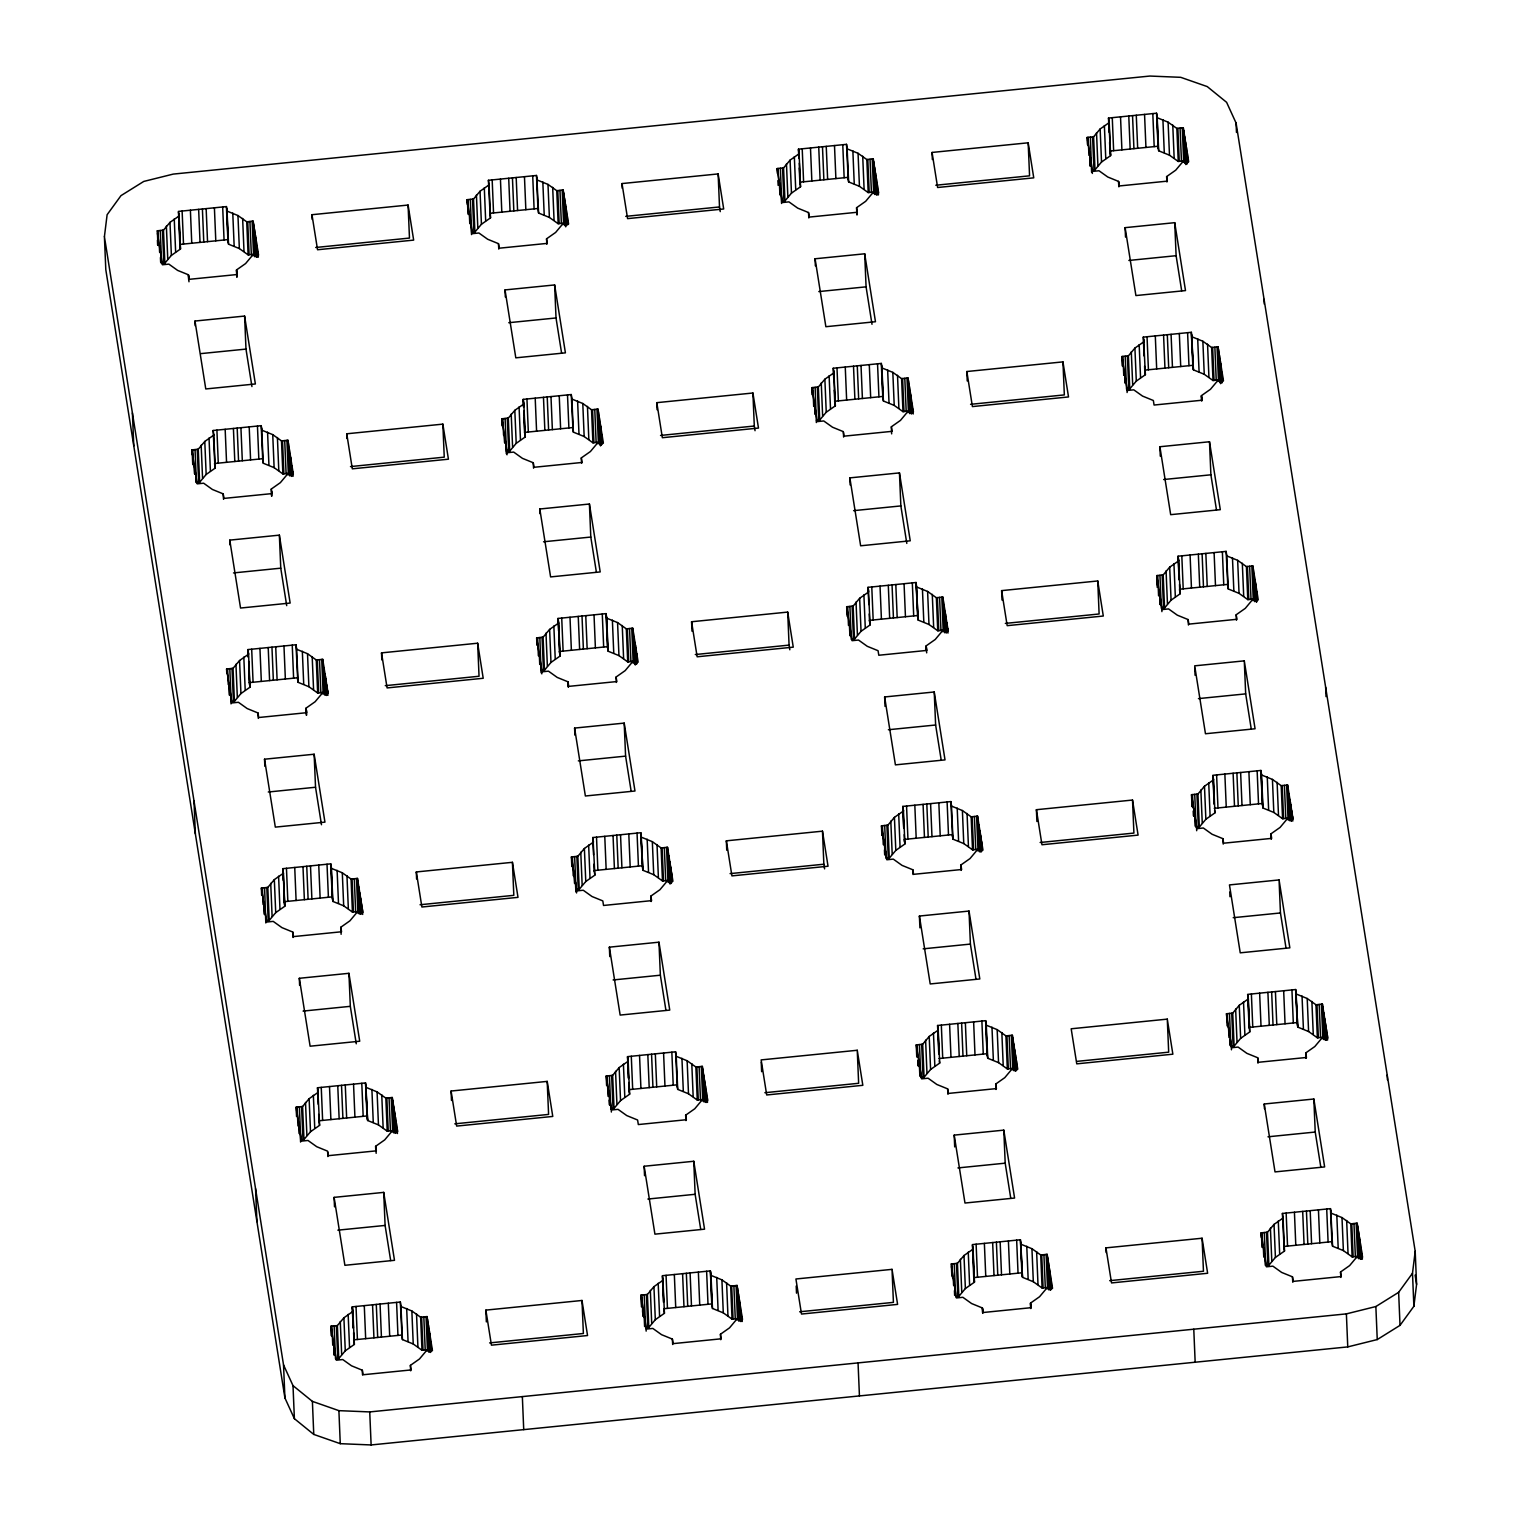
<?xml version="1.0" encoding="UTF-8"?>
<svg xmlns="http://www.w3.org/2000/svg" width="1521" height="1521" viewBox="0 0 1521 1521"><rect width="100%" height="100%" fill="white"/><g stroke="black" fill="none" stroke-linecap="round" stroke-linejoin="round"><path stroke-width="1.5" d="M104.417 236.649L107.116 214.727L120.977 195.639L143.754 181.436L173.242 174.097L1149.876 76.05L1180.733 77.324L1207.237 86.583L1226.61 102.325L1236.079 123.03L1415.195 1251.327L1416.583 1284.351L1413.884 1306.273L1400.023 1325.361L1377.246 1339.564L1347.758 1346.903L371.124 1444.95L340.267 1443.676L313.763 1434.417L294.39 1418.675L284.921 1397.97L105.805 269.673L104.417 236.649L283.533 1364.926L284.921 1397.97M1413.884 1306.273L1412.496 1273.248L1415.195 1251.327M160.256 230.489L161.644 263.513L164.857 263.19L163.469 230.165L169.991 222.37L179.098 215.963L178.375 211.419L226.42 206.59L227.142 211.134L237.96 215.545L246.725 221.8L253.151 221.153L258.551 255.129L252.106 255.775L245.584 263.57L236.496 269.958L236.782 277.05M164.857 263.19L171.379 255.395L180.486 248.988L179.098 215.963M195.03 449.57L196.418 482.594L199.631 482.271L198.243 449.246L204.784 441.451L213.872 435.044L213.149 430.5L261.213 425.671L261.935 430.234L272.734 434.626L281.499 440.9L287.925 440.253L293.325 474.21L286.899 474.856L280.358 482.651L271.27 489.059L271.556 496.131M199.631 482.271L206.172 474.476L215.26 468.069L213.758 434.341M470.293 199.365L471.681 232.39L474.894 232.067L473.506 199.042L480.047 191.247L489.135 184.84L488.412 180.296L536.476 175.466L537.198 180.01L547.997 184.421L556.762 190.676L563.188 190.03L568.588 223.986L562.162 224.633L555.621 232.447L546.533 238.835L546.838 244.273M474.894 232.067L481.435 224.271L490.523 217.864L489.021 184.136M229.804 668.651L231.192 701.675L234.405 701.371L233.036 668.327L239.558 660.532L248.645 654.125L247.923 649.581L295.987 644.771L296.709 649.315L307.508 653.707L316.273 659.981L322.718 659.334L328.099 693.291L321.672 693.937L315.132 701.732L306.044 708.14L306.348 715.212M234.405 701.371L240.945 693.557L250.033 687.169L248.531 653.422M505.086 418.446L506.455 451.471L509.687 451.148L508.299 418.123L514.82 410.328L523.908 403.921L523.205 399.377L571.25 394.547L571.972 399.091L582.79 403.502L591.536 409.757L597.981 409.111L603.362 443.086L596.935 443.733L590.414 451.528L581.307 457.916L581.63 463.354M509.687 451.148L516.208 443.352L525.296 436.945L523.813 403.217M780.349 168.242L781.737 201.266L784.95 200.943L783.562 167.918L790.083 160.123L799.19 153.716L798.468 149.172L846.513 144.343L847.235 148.887L858.053 153.298L866.818 159.553L873.244 158.906L878.625 192.863L872.198 193.509L865.677 201.304L856.57 207.712L856.874 214.784M265.985 920.775L269.198 920.452L267.81 887.408L274.331 879.613L283.438 873.225L282.716 868.681L330.76 863.852L331.483 868.396L342.301 872.788L351.066 879.062L357.492 878.416L362.892 912.372L356.446 913.018L349.925 920.813L340.837 927.221L341.122 934.293M784.95 200.943L791.471 193.148L800.559 186.741L799.076 152.994M269.198 920.452L275.719 912.638L284.807 906.25L283.438 873.225M541.248 670.552L544.461 670.229L543.073 637.204L549.613 629.409L558.701 623.002L557.979 618.458L606.023 613.628L606.746 618.191L617.564 622.583L626.329 628.857L632.755 628.211L638.155 662.167L631.709 662.814L625.188 670.609L616.1 677.016L616.404 682.435M544.461 670.229L550.982 662.434L560.089 656.026L558.701 623.002M816.511 420.347L819.724 420.024L818.336 386.999L824.876 379.204L833.964 372.797L833.242 368.253L881.305 363.424L882.028 367.968L892.827 372.379L901.592 378.634L908.018 377.988L913.418 411.944L906.972 412.59L900.451 420.404L891.363 426.793L891.648 433.884M299.371 1106.832L300.759 1139.856L303.972 1139.533L302.584 1106.508L309.124 1098.694L318.212 1092.306L317.49 1087.762L365.553 1082.933L367.645 1120.502L378.463 1124.913L387.228 1131.168L393.654 1130.521L392.266 1097.497L385.84 1098.143L377.075 1091.888L366.276 1087.477M819.724 420.024L826.245 412.229L835.352 405.822L833.964 372.797M303.972 1139.533L310.512 1131.738L319.6 1125.331L317.851 1090.025M1091.774 170.143L1094.987 169.82L1093.599 136.795L1100.139 128.981L1109.227 122.593L1108.505 118.049L1156.568 113.219L1157.291 117.763L1168.09 122.174L1176.855 128.429L1183.281 127.783L1188.681 161.739L1182.254 162.386L1175.714 170.181L1166.626 176.588L1166.93 182.007M574.634 856.608L576.022 889.633L579.235 889.31L577.847 856.285L584.387 848.49L593.475 842.083L592.753 837.539L640.816 832.728L642.927 870.297L653.726 874.689L662.491 880.963L668.917 880.317L667.529 847.292L661.103 847.938L652.338 841.664L641.539 837.272M1094.987 169.82L1101.527 162.025L1110.615 155.617L1109.227 122.593M579.235 889.31L585.775 881.515L594.863 875.126L593.114 839.82M849.897 606.404L851.285 639.428L854.498 639.105L853.129 606.08L859.65 598.285L868.738 591.878L868.016 587.334L916.079 582.505L918.19 620.093L928.989 624.485L937.754 630.759L944.18 630.112L942.811 597.069L936.366 597.715L927.601 591.46L916.802 587.049M334.145 1325.913L335.533 1358.937L338.746 1358.614L337.377 1325.59L343.898 1317.794L352.986 1311.387L352.264 1306.843L400.327 1302.014L401.05 1306.558L411.849 1310.969L420.614 1317.224L427.059 1316.578L432.439 1350.534L426.013 1351.18L419.473 1358.975L410.385 1365.383L410.689 1370.82M854.498 639.105L861.038 631.31L870.126 624.903L868.377 589.616M338.746 1358.614L345.286 1350.819L354.374 1344.412L352.872 1310.684M1125.179 356.199L1126.548 389.224L1129.761 388.901L1128.392 355.876L1134.913 348.081L1144.001 341.674L1143.279 337.13L1191.342 332.3L1193.453 369.869L1204.252 374.28L1213.017 380.535L1219.443 379.889L1218.074 346.864L1211.629 347.51L1202.864 341.255L1192.065 336.844M609.427 1075.689L610.796 1108.733L614.028 1108.41L612.64 1075.366L619.161 1067.571L628.249 1061.183L627.527 1056.639L675.59 1051.81L676.313 1056.354L687.131 1060.745L695.877 1067.02L702.322 1066.373L707.702 1100.329L701.276 1100.976L694.755 1108.771L685.648 1115.178L685.971 1120.597M1129.761 388.901L1136.301 381.106L1145.389 374.698L1143.64 339.392M614.028 1108.41L620.549 1100.596L629.637 1094.207L628.154 1060.46M884.69 825.485L886.078 858.509L889.291 858.186L887.903 825.162L894.424 817.366L903.531 810.959L902.809 806.415L950.853 801.586L951.576 806.13L962.394 810.541L971.159 816.815L977.585 816.169L982.965 850.125L976.539 850.771L970.018 858.566L960.911 864.974L961.234 870.392M889.291 858.186L895.812 850.391L904.9 843.984L903.417 810.256M1159.953 575.28L1161.341 608.305L1164.554 607.982L1163.166 574.957L1169.687 567.162L1178.794 560.755L1178.072 556.211L1226.116 551.382L1226.839 555.925L1237.657 560.336L1246.421 566.592L1252.848 565.945L1258.247 599.901L1251.802 600.548L1245.281 608.362L1236.193 614.75L1236.497 620.188M645.588 1327.814L648.802 1327.491L647.414 1294.466L653.935 1286.652L663.042 1280.264L662.319 1275.72L710.364 1270.891L711.087 1275.435L721.905 1279.845L730.669 1286.101L737.096 1285.454L742.495 1319.41L736.05 1320.057L729.529 1327.852L720.441 1334.259L720.745 1339.697M1164.554 607.982L1171.075 600.187L1180.163 593.779L1178.68 560.051M648.802 1327.491L655.323 1319.696L664.43 1313.288L662.928 1279.541M920.851 1077.59L924.065 1077.267L922.677 1044.243L929.217 1036.447L938.305 1030.04L937.582 1025.496L985.646 1020.686L986.368 1025.23L997.168 1029.622L1005.932 1035.896L1012.359 1035.25L1017.758 1069.206L1011.313 1069.852L1004.792 1077.648L995.704 1084.055L996.008 1089.473M924.065 1077.267L930.586 1069.472L939.693 1063.084L938.191 1029.337M1196.114 827.386L1199.328 827.063L1197.94 794.038L1204.48 786.243L1213.568 779.836L1212.845 775.292L1260.909 770.463L1261.631 775.007L1272.431 779.417L1281.195 785.673L1287.622 785.026L1293.021 819.001L1286.595 819.629L1280.055 827.443L1270.967 833.831L1271.271 839.269M1199.328 827.063L1205.868 819.268L1214.956 812.86L1213.454 779.132M955.625 1296.691L958.838 1296.367L957.45 1263.324L963.991 1255.528L973.079 1249.14L972.356 1244.596L1020.42 1239.767L1022.53 1277.336L1033.329 1281.747L1042.094 1288.002L1048.52 1287.355L1047.151 1254.331L1040.706 1254.977L1031.941 1248.703L1021.142 1244.311M958.838 1296.367L965.379 1288.553L974.467 1282.165L973.079 1249.14M1229.5 1013.442L1230.888 1046.467L1234.101 1046.144L1232.732 1013.119L1239.254 1005.324L1248.342 998.917L1247.619 994.373L1295.683 989.544L1297.793 1027.131L1308.592 1031.523L1317.357 1037.797L1323.783 1037.151L1322.414 1004.126L1315.969 1004.773L1307.204 998.498L1296.405 994.088M1234.101 1046.144L1240.642 1038.349L1249.73 1031.941L1248.342 998.917M1264.293 1232.523L1265.681 1265.548L1268.894 1265.225L1267.506 1232.2L1274.028 1224.405L1283.135 1217.998L1282.412 1213.454L1330.457 1208.644L1331.179 1213.188L1341.997 1217.58L1350.762 1223.854L1357.188 1223.207L1362.569 1257.164L1356.143 1257.81L1349.621 1265.605L1340.514 1272.012L1340.838 1277.431M1268.894 1265.225L1275.416 1257.43L1284.504 1251.042L1283.021 1217.294M283.533 1364.926L293.002 1385.631L312.394 1401.373L338.898 1410.651L369.736 1411.925L1346.389 1313.878L1375.859 1306.539L1398.636 1292.337L1412.496 1273.248M1201.609 400.384L1201.4 395.669L1210.488 389.262L1217.028 381.467L1223.454 380.82L1218.074 346.864M926.327 650.608L926.137 645.874L935.225 639.485L941.765 631.69L948.191 631.044L942.811 597.069M651.064 900.812L650.874 896.097L659.962 889.69L666.502 881.895L672.928 881.248L667.529 847.292M375.801 1151.017L375.611 1146.302L384.699 1139.894L391.239 1132.099L397.665 1131.453L392.266 1097.497M1305.95 1057.646L1305.74 1052.931L1314.828 1046.524L1321.369 1038.729L1327.795 1038.082L1322.414 1004.126M1030.668 1307.851L1030.477 1303.136L1039.565 1296.729L1046.106 1288.933L1052.532 1288.287L1047.151 1254.331M311.976 214.708L408.084 205.05L413.655 240.109L317.547 249.748L311.976 214.708L312.166 219.423M622.013 183.566L718.14 173.926L723.692 208.985L627.584 218.625L622.013 183.566L622.222 188.3M932.069 152.442L1028.177 142.803L1033.748 177.843L937.62 187.501L932.069 152.442L932.354 159.534M163.469 230.165L157.043 230.812L162.424 264.768L168.869 264.122L177.615 270.396L188.433 274.788L189.155 279.332L237.2 274.521L236.496 269.958M467.289 204.403L467.08 199.688L473.506 199.042M777.326 173.28L777.136 168.565L783.562 167.918M1087.477 144.514L1087.173 137.441L1093.599 136.795M179.763 244.444L227.808 239.615L228.53 244.178L239.348 248.569L248.113 254.844L254.539 254.197L253.151 221.153M800.559 186.741L799.837 182.197L847.9 177.368L848.623 181.912L859.441 186.323L868.187 192.578L874.632 191.931L873.244 158.906M315.703 247.486L409.472 238.075L408.084 205.05M625.739 216.362L719.509 206.951L718.14 173.926M935.795 185.239L1029.565 175.828L1028.177 142.803M490.523 217.864L489.8 213.32L537.864 208.491L538.586 213.035L549.385 217.446L558.15 223.701L564.576 223.055L563.188 190.03M1110.615 155.617L1109.893 151.073L1157.956 146.244L1158.679 150.788L1169.478 155.199L1178.243 161.454L1184.669 160.808L1183.281 127.783M194.992 321.045L244.596 316.064L255.376 383.976L205.772 388.958L194.992 321.045L195.182 325.76M505.029 289.922L554.633 284.94L565.413 352.853L515.809 357.834L505.029 289.922L505.333 296.994M815.085 258.779L864.689 253.798L875.469 321.73L825.865 326.711L815.085 258.779L815.37 265.871M1125.122 227.656L1174.725 222.674L1185.505 290.587L1135.902 295.568L1125.122 227.656L1125.521 237.105M201.095 353.594L245.984 349.089L244.596 316.064M508.775 322.699L556.021 317.965L554.633 284.94M818.83 291.576L866.076 286.842L864.689 253.798M1128.867 260.452L1176.113 255.699L1174.725 222.674M346.75 433.789L442.858 424.131L448.429 459.19L352.321 468.829L346.75 433.789L346.959 438.504M656.806 402.666L752.914 393.007L758.485 428.066L662.357 437.706L656.806 402.666L657.091 409.738M966.843 371.523L1062.951 361.884L1068.522 396.943L972.413 406.582L966.843 371.523L967.242 380.972M192.007 454.608L191.817 449.893L198.243 449.246M502.158 425.842L501.854 418.769L508.299 418.123M812.214 394.719L811.91 387.646L818.336 386.999M1122.346 365.953L1121.947 356.522L1128.392 355.876M525.296 436.945L524.574 432.401L572.637 427.572L573.36 432.135L584.159 436.527L592.924 442.801L599.369 442.155L597.981 409.111M350.476 466.586L444.246 457.156L442.858 424.131M660.532 435.443L754.302 426.032L752.914 393.007M970.569 404.32L1064.339 394.909L1062.951 361.884M215.26 468.069L214.537 463.525L262.601 458.715L263.304 463.259L274.122 467.65L282.887 473.925L289.313 473.278L287.925 440.253M835.352 405.822L834.63 401.278L882.674 396.449L883.397 400.993L894.215 405.404L902.98 411.659L909.406 411.012L908.018 377.988M229.766 540.126L279.37 535.145L290.15 603.057L240.546 608.039L229.766 540.126L229.956 544.841M539.803 509.003L589.426 504.021L600.206 571.934L550.602 576.915L539.803 509.003L540.012 513.718M849.859 477.879L899.462 472.898L910.242 540.811L860.639 545.792L849.859 477.879L850.144 484.952M1159.896 446.737L1209.499 441.755L1220.298 509.687L1170.676 514.668L1159.896 446.737L1160.295 456.186M233.512 572.923L280.758 568.17L279.37 535.145M543.548 541.78L590.794 537.046L589.426 504.021M853.604 510.657L900.85 505.923L899.462 472.898M1163.641 479.533L1210.887 474.799L1209.499 441.755M381.524 652.87L477.651 643.212L483.203 678.271L387.095 687.929L381.524 652.87L381.828 659.943M691.58 621.747L787.688 612.088L793.259 647.147L697.15 656.787L691.58 621.747L691.979 631.177M1001.617 590.623L1097.744 580.965L1103.295 616.024L1007.187 625.663L1001.617 590.623L1002.016 600.054M226.8 673.689L226.591 668.974L233.036 668.327M536.932 644.923L536.647 637.85L543.073 637.204M847.083 616.157L846.684 606.727L853.129 606.08M1157.234 587.391L1156.74 575.603L1163.166 574.957M250.033 687.169L249.311 682.625L297.375 677.796L298.097 682.34L308.896 686.731L317.661 693.006L324.087 692.359L322.718 659.334M1179.459 589.235L1227.504 584.406L1228.227 588.95L1239.045 593.361L1247.79 599.616L1254.236 598.97L1252.848 565.945M385.269 685.667L479.039 676.256L477.651 643.212M695.306 654.543L789.076 645.113L787.688 612.088M1005.343 623.401L1099.113 613.99L1097.744 580.965M560.089 656.026L559.367 651.482L607.411 646.672L608.134 651.216L618.952 655.608L627.717 661.882L634.143 661.236L632.755 628.211M264.54 759.207L314.144 754.226L324.943 822.139L275.32 827.12L264.54 759.207L264.844 766.28M574.596 728.084L624.199 723.102L634.979 791.015L585.376 795.996L574.596 728.084L574.881 735.156M884.633 696.96L934.236 691.979L945.016 759.892L895.413 764.873L884.633 696.96L885.032 706.39M1244.292 660.855L1194.688 665.837L1205.469 733.749L1255.072 728.768L1244.292 660.855L1245.68 693.88L1251.251 728.996M268.285 792.004L315.531 787.251L314.144 754.226M578.341 760.88L625.587 756.127L624.199 723.102M888.378 729.738L935.624 725.004L934.236 691.979M1198.434 698.614L1245.68 693.88M416.317 871.951L512.425 862.312L517.996 897.352L421.887 907.01L416.317 871.951L416.602 879.024M726.354 840.828L822.481 831.169L828.032 866.229L731.924 875.887L726.354 840.828L726.753 850.258M1036.409 809.704L1132.518 800.046L1138.088 835.105L1041.961 844.744L1036.409 809.704L1036.904 821.492M261.669 895.147L261.384 888.055L267.81 887.408M571.82 866.381L571.421 856.931L577.847 856.285M881.857 835.238L881.477 825.808L887.903 825.162M1192.008 806.472L1191.513 794.684L1197.94 794.038M1214.233 808.316L1262.297 803.487L1260.909 770.463M420.043 904.748L513.813 895.337L512.425 862.312M730.08 873.624L823.85 864.213L822.481 831.169M1040.136 842.501L1133.906 833.071L1132.518 800.046M284.807 906.25L284.104 901.706L332.148 896.877L332.871 901.421L343.689 905.832L352.435 912.087L358.88 911.44L357.492 878.416M904.9 843.984L904.177 839.44L952.241 834.63L952.964 839.174L963.763 843.566L972.527 849.84L978.973 849.193L977.585 816.169M1262.297 803.487L1263 808.031L1273.818 812.442L1282.583 818.716L1289.009 818.07L1287.622 785.026M299.333 978.288L348.936 973.307L359.716 1041.22L310.113 1046.201L299.333 978.288L299.618 985.361M609.37 947.165L658.973 942.183L669.753 1010.096L620.15 1015.077L609.37 947.165L609.769 956.595M919.406 916.041L969.029 911.06L979.809 978.973L930.206 983.954L919.406 916.041L919.92 927.829M1279.066 879.937L1229.462 884.918L1240.242 952.83L1289.846 947.849L1279.066 879.937L1280.454 912.961L1286.025 948.096M303.078 1011.085L350.324 1006.332L348.936 973.307M613.115 979.961L660.361 975.208L658.973 942.183M923.171 948.838L970.398 944.085L969.029 911.06M1233.208 917.695L1280.454 912.961M451.091 1091.032L547.199 1081.393L552.769 1116.433L456.661 1126.091L451.091 1091.032L451.49 1100.482M857.255 1050.27L761.146 1059.909L766.698 1094.968L862.825 1085.31L857.255 1050.27L858.643 1083.294L764.873 1092.705M1167.291 1019.127L1071.183 1028.785L1076.754 1063.844L1172.862 1054.186L1167.291 1019.127L1168.679 1052.171L1077.248 1061.335M296.557 1116.585L296.158 1107.155L302.584 1106.508M606.594 1085.462L606.195 1076.012L612.64 1075.366M916.745 1056.696L916.25 1044.889L922.677 1044.243M1232.732 1013.119L1226.287 1013.766L1231.687 1047.722L1238.113 1047.075L1246.878 1053.35L1257.696 1057.741L1258.399 1062.285L1306.463 1057.475L1305.74 1052.931M938.97 1058.54L987.015 1053.711L985.646 1020.686M1249.007 1027.397L1297.071 1022.587L1297.793 1027.131M454.817 1123.829L548.587 1114.418L547.199 1081.393M629.637 1094.207L628.914 1089.663L676.978 1084.834L677.701 1089.378L688.5 1093.789L697.264 1100.044L703.71 1099.398L702.322 1066.373M987.015 1053.711L987.737 1058.255L998.556 1062.647L1007.32 1068.921L1013.747 1068.274L1012.359 1035.25M334.107 1197.369L383.71 1192.388L394.49 1260.32L344.887 1265.301L334.107 1197.369L334.506 1206.818M644.144 1166.246L693.766 1161.264L704.546 1229.177L654.924 1234.158L644.144 1166.246L644.543 1175.695M954.199 1135.122L1003.803 1130.141L1014.583 1198.054L964.979 1203.035L954.199 1135.122L954.694 1146.91M1264.236 1103.999L1313.84 1099.018L1324.639 1166.93L1275.016 1171.911L1264.236 1103.999L1264.445 1108.714M337.852 1230.166L385.098 1225.432L383.71 1192.388M647.889 1199.042L695.135 1194.289L693.766 1161.264M957.945 1167.919L1005.191 1163.166L1003.803 1130.141M1267.982 1136.795L1315.228 1132.042L1313.84 1099.018M485.864 1310.113L581.992 1300.474L587.543 1335.533L491.435 1345.172L485.864 1310.113L486.359 1321.92M892.028 1269.351L795.92 1278.99L801.491 1314.049L897.599 1304.391L892.028 1269.351L893.416 1302.375L799.647 1311.786M1105.957 1247.866L1202.084 1238.227L1207.636 1273.267L1111.528 1282.925L1105.957 1247.866L1106.166 1252.582M331.331 1335.666L330.932 1326.236L337.377 1325.59M641.482 1306.9L640.987 1295.112L647.414 1294.466M957.45 1263.324L951.024 1263.97L956.424 1297.945L962.85 1297.299L971.615 1303.554L982.414 1307.965L983.136 1312.509L1031.2 1307.68L1030.477 1303.136M1261.27 1237.562L1261.08 1232.847L1267.506 1232.2M663.707 1308.744L711.752 1303.915L710.364 1270.891M489.61 1342.91L583.38 1333.499L581.992 1300.474M1109.684 1280.663L1203.453 1271.252L1202.084 1238.227M354.374 1344.412L353.652 1339.868L401.715 1335.039L402.438 1339.583L413.237 1343.994L422.001 1350.249L428.428 1349.602L427.059 1316.578M711.752 1303.915L712.474 1308.459L723.293 1312.87L732.057 1319.125L738.484 1318.479L737.096 1285.454M1284.504 1251.042L1283.8 1246.479L1331.845 1241.668L1332.567 1246.212L1343.385 1250.604L1352.131 1256.878L1358.576 1256.232L1357.188 1223.207M1166.626 176.588L1167.348 181.132L1119.285 185.961L1118.562 181.417L1107.763 177.006L1098.999 170.751L1092.572 171.398L1087.173 137.441M856.57 207.712L857.293 212.256L809.248 217.085L808.526 212.541L797.707 208.13L788.943 201.875L782.516 202.521L777.136 168.565M546.533 238.835L547.256 243.379L499.192 248.208L498.47 243.664L487.671 239.253L478.906 232.998L472.48 233.645L467.08 199.688M1236.193 614.75L1236.896 619.294L1188.852 624.123L1188.129 619.579L1177.311 615.168L1168.565 608.913L1162.12 609.56L1156.74 575.603M581.307 457.916L582.03 462.46L533.985 467.289L533.263 462.745L522.444 458.353L513.68 452.079L507.254 452.726L501.854 418.769M1270.967 833.831L1271.689 838.375L1223.625 843.204L1222.903 838.66L1212.104 834.269L1203.339 827.994L1196.913 828.641L1191.513 794.684M271.27 489.059L271.993 493.603L223.929 498.413L223.207 493.869L212.408 489.477L203.643 483.203L197.217 483.849L191.817 449.893M616.1 677.016L616.823 681.56L568.759 686.37L568.036 681.826L557.237 677.434L548.473 671.16L542.027 671.807L536.647 637.85M960.911 864.974L961.633 869.518L913.589 874.328L912.866 869.784L902.048 865.392L893.283 859.118L886.857 859.764L881.477 825.808M306.044 708.14L306.767 712.684L258.703 717.513L258 712.969L247.182 708.558L238.417 702.284L231.991 702.93L226.591 668.974M995.704 1084.055L996.426 1088.599L948.363 1093.428L947.64 1088.865L936.841 1084.473L928.076 1078.199L921.631 1078.845L916.25 1044.889M1340.514 1272.012L1341.237 1276.556L1293.192 1281.385L1292.47 1276.822L1281.652 1272.431L1272.887 1266.156L1266.461 1266.803L1261.08 1232.847M340.837 927.221L341.541 931.765L293.496 936.594L292.773 932.05L281.955 927.639L273.21 921.384L266.764 922.03L261.384 888.055M720.441 1334.259L721.163 1338.803L673.1 1343.632L672.377 1339.088L661.559 1334.678L652.813 1328.422L646.368 1329.069L640.987 1295.112M410.385 1365.383L411.107 1369.927L363.044 1374.756L362.321 1370.212L351.522 1365.801L342.757 1359.546L336.331 1360.192L330.932 1326.236M1415.119 1275.073L1416.583 1284.351M1184.669 160.808L1185.087 163.469L1183.699 130.445M1219.443 379.889L1219.88 382.551L1218.492 349.526M1254.236 598.97L1254.654 601.632L1253.266 568.607M1289.009 818.07L1289.428 820.713L1288.04 787.688M1323.783 1037.151L1324.221 1039.794L1322.833 1006.769M1358.576 1256.232L1358.994 1258.875L1357.607 1225.85M1201.4 395.669L1202.122 400.213L1154.078 405.042L1153.355 400.498L1142.537 396.087L1133.772 389.832L1127.346 390.479L1121.947 356.522M1176.113 255.699L1181.684 290.834M1210.887 474.799L1216.477 509.915M1315.228 1132.042L1320.817 1167.177M1193.453 369.869L1192.73 365.325L1144.667 370.154L1145.389 374.698M1179.555 589.939L1180.163 593.779M1214.595 810.598L1214.956 812.86M1249.73 1031.941L1247.981 996.654M874.632 191.931L875.05 194.593L873.662 161.568M891.363 426.793L892.086 431.337L844.022 436.166L843.299 431.622L832.5 427.211L823.736 420.956L817.29 421.602L811.91 387.646M926.137 645.874L926.859 650.418L878.796 655.247L878.073 650.703L867.274 646.311L858.509 640.037L852.083 640.683L846.684 606.727M866.076 286.842L872.008 324.296M900.85 505.923L906.801 543.396M935.624 725.004L941.214 760.139M970.398 944.085L975.988 979.22M1005.191 1163.166L1010.762 1198.301M918.19 620.093L917.467 615.53L869.404 620.359L870.126 624.903M1022.53 1277.336L1021.808 1272.792L973.744 1277.621L972.47 1245.3M939.332 1060.802L939.693 1063.084M974.105 1279.883L974.467 1282.165M719.509 206.951L720.251 211.628M754.302 426.032L755.043 430.709M789.076 645.113L789.817 649.79M823.85 864.213L824.591 868.871M564.576 223.055L564.994 225.716L563.626 192.692M599.369 442.155L599.787 444.797L598.399 411.773M634.143 661.236L634.561 663.878L633.173 630.854M668.917 880.317L669.335 882.96L667.966 849.935M703.71 1099.398L704.128 1102.06L702.74 1069.016M738.484 1318.479L738.902 1321.141L737.514 1288.116M650.874 896.097L651.596 900.641L603.533 905.47L602.81 900.907L592.011 896.515L583.246 890.241L576.82 890.888L571.421 856.931M685.648 1115.178L686.37 1119.722L638.326 1124.551L637.603 1120.007L626.785 1115.596L618.02 1109.341L611.594 1109.988L606.195 1076.012M556.021 317.965L561.591 353.081M590.794 537.046L596.384 572.181M625.587 756.127L631.158 791.262M660.361 975.208L665.932 1010.343M695.135 1194.289L700.725 1229.424M642.927 870.297L642.204 865.753L594.141 870.582L594.863 875.126M663.821 1309.448L664.43 1313.288M254.539 254.197L254.958 256.84L253.57 223.815M289.313 473.278L289.731 475.921L288.344 442.896M375.611 1146.302L376.333 1150.846L328.27 1155.675L327.547 1151.131L316.748 1146.72L307.983 1140.465L301.557 1141.111L296.158 1107.155M245.984 349.089L251.935 386.562M280.758 568.17L286.709 605.643M315.531 787.251L321.482 824.724M350.324 1006.332L356.256 1043.805M385.098 1225.432L390.669 1260.548M367.645 1120.502L366.922 1115.958L318.878 1120.787L319.6 1125.331M180.124 246.725L180.486 248.988M1398.636 1292.337L1400.023 1325.361M1387.209 1075.024L1387.418 1079.739M1375.859 1306.539L1377.246 1339.564M1362.151 1254.502L1362.36 1259.217M1361.238 1248.665L1361.618 1258.114M1360.306 1242.828L1360.991 1259.35M1359.888 1240.185L1360.668 1259.046M1359.47 1237.524L1360.344 1258.761M1358.538 1231.687L1359.622 1257.639M1356.181 1223.302L1357.569 1256.327M1353.975 1223.53L1355.363 1256.555M1351.77 1223.74L1353.139 1256.783M1350.762 1223.854L1352.131 1256.878M1325.647 687.188L1326.027 696.618M1346.655 1220.507L1348.043 1253.532M1346.389 1313.878L1347.758 1346.903M1341.997 1217.58L1343.385 1250.604M1336.807 1215.127L1338.195 1248.152M1327.377 1035.421L1327.567 1040.136M1326.445 1029.584L1326.844 1039.014M1325.532 1023.747L1326.217 1040.269M1325.095 1021.104L1325.894 1039.965M1324.677 1018.443L1325.571 1039.68M1323.764 1012.606L1324.848 1038.558M1330.818 1210.906L1332.567 1246.212M1330.457 1208.644L1331.959 1242.372M1321.407 1004.221L1322.795 1037.246M1319.182 1004.449L1320.57 1037.474M1326.711 1209.005L1328.099 1242.049M1316.977 1004.659L1318.365 1037.683M1315.969 1004.773L1317.357 1037.797M1311.882 1001.426L1313.269 1034.451M1318.441 1209.841L1319.829 1242.866M1307.204 998.498L1308.592 1031.523M1305.855 1053.635L1306.045 1058.35M1302.033 996.046L1303.421 1029.071M1310.189 1210.678L1311.577 1243.703M1292.603 816.34L1292.793 821.055M1291.671 810.503L1292.07 819.933M1290.74 804.666L1291.443 821.188M1290.321 802.004L1291.12 820.884M1289.903 799.362L1290.797 820.599M1288.971 793.525L1290.055 819.477M1306.444 1211.039L1307.813 1244.083M1296.044 991.825L1297.679 1026.409M1295.683 989.544L1297.185 1023.291M1286.614 785.14L1288.002 818.165M1302.679 1211.419L1304.067 1244.444M1264.065 299.333L1264.274 304.048M1284.408 785.349L1285.796 818.393M1291.937 989.924L1293.306 1022.949M1282.203 785.577L1283.591 818.602M1281.195 785.673L1282.583 818.716M1277.108 782.326L1278.496 815.37M1294.428 1212.256L1295.797 1245.281M1283.667 990.76L1285.055 1023.785M1272.431 779.417L1273.818 812.442M1292.47 1276.822L1292.774 1282.26M1286.158 1213.093L1287.546 1246.117M1267.259 776.965L1268.628 809.99M1275.416 991.578L1276.784 1024.622M1256.897 591.422L1257.278 600.852M1282.412 1213.454L1284.142 1248.76M1255.966 585.585L1256.65 602.088M1236.079 123.03L1236.478 132.479M1255.547 582.923L1256.327 601.803M1255.129 580.281L1256.004 601.517M1254.198 574.444L1255.281 600.396M1271.651 991.958L1273.039 1024.983M1261.517 774.303L1263 808.031M1261.023 771.185L1262.639 805.769M1251.84 566.059L1253.228 599.084M1278.286 1221.002L1279.674 1254.026M1267.906 992.338L1269.294 1025.363M1249.635 566.268L1251.023 599.293M1257.145 770.843L1258.532 803.868M1247.429 566.496L1248.798 599.521M1246.421 566.592L1247.79 599.616M1274.028 1224.405L1275.416 1257.43M1270.415 1228.15L1271.803 1261.175M1242.315 563.245L1243.703 596.27M1259.635 993.175L1261.023 1026.2M1248.893 771.679L1250.281 804.704M1266.499 1232.314L1267.887 1265.339M1237.657 560.336L1239.045 593.361M1257.696 1057.741L1258 1063.179M1265.111 1258.323L1265.415 1265.396M1264.198 1252.486L1264.388 1257.202M1263.761 1249.825L1264.065 1256.916M1263.343 1247.182L1263.742 1256.612M1262.069 1232.751L1262.677 1246.897M1251.384 993.993L1252.772 1027.036M1261.498 1235.508L1261.993 1247.296M1232.466 557.884L1233.854 590.909M1240.623 772.497L1242.011 805.522M1222.104 372.341L1222.504 381.771M1247.733 995.095L1249.121 1028.12M1220.755 363.842L1221.876 383.007M1220.336 361.199L1221.23 382.417M1219.424 355.363L1220.602 383.672M1236.877 772.877L1238.265 805.902M1226.725 555.222L1228.227 588.95M1226.116 551.382L1227.865 586.688M1217.066 346.959L1218.454 380.003M1243.513 1001.921L1244.9 1034.945M1233.113 773.257L1234.501 806.282M1214.861 347.187L1216.23 380.212M1222.371 551.762L1223.759 584.786M1212.636 347.415L1214.024 380.44M1211.629 347.51L1213.017 380.535M1239.254 1005.324L1240.642 1038.349M1235.641 1009.069L1237.029 1042.094M1207.541 344.164L1208.929 377.189M1224.861 774.094L1226.249 807.119M1229.767 891.99L1229.957 896.706M1214.1 552.598L1215.488 585.623M1231.725 1013.214L1233.113 1046.258M1202.864 341.255L1204.252 374.28M1222.903 838.66L1223.226 844.098M1231.269 1045.079L1231.459 1049.794M1230.337 1039.242L1230.641 1046.315M1229.709 1040.478L1229.9 1045.193M1228.987 1030.744L1229.177 1035.459M1228.569 1028.101L1228.968 1037.531M1201.514 396.373L1201.723 401.107M1227.295 1013.67L1227.846 1026.979M1216.61 774.911L1217.979 807.936M1226.706 1016.427L1227.105 1025.857M1197.692 338.803L1199.08 371.827M1205.849 553.416L1207.237 586.441M1187.331 153.26L1187.73 162.69M1213.207 777.573L1214.29 803.506M1186.399 147.423L1187.102 163.926M1212.959 775.995L1214.138 804.305M1185.981 144.761L1186.779 163.641M1185.562 142.118L1186.456 163.336M1184.631 136.282L1185.829 164.591M1202.103 553.796L1203.472 586.821M1191.704 334.582L1193.339 369.166M1191.342 332.3L1192.844 366.029M1182.273 127.878L1183.661 160.903M1208.72 782.84L1210.108 815.864M1198.339 554.176L1199.727 587.201M1180.068 128.106L1181.456 161.131M1187.597 332.681L1188.966 365.705M1177.862 128.334L1179.25 161.359M1176.855 128.429L1178.243 161.454M1204.48 786.243L1205.868 819.268M1172.767 125.083L1174.155 158.108M1200.868 789.988L1202.255 823.013M1190.087 554.994L1191.456 588.038M1194.784 668.194L1195.069 675.267M1179.326 333.498L1180.714 366.542M1196.932 794.133L1198.32 827.158M1168.09 122.174L1169.478 155.199M1188.129 619.579L1188.433 625.017M1196.476 825.998L1196.685 830.713M1194.726 794.361L1196.019 825.028M1195.563 820.161L1195.753 824.876M1194.631 814.324L1195.126 826.112M1194.213 811.663L1194.403 816.378M1193.795 809.001L1194.08 816.093M1192.521 794.589L1193.015 806.377M1193.205 811.092L1193.415 815.807M1192.863 803.164L1193.053 807.898M1181.817 555.83L1183.205 588.855M1191.932 797.346L1192.331 806.776M1162.919 119.722L1164.287 152.746M1171.075 334.335L1172.463 367.36M1178.186 556.914L1179.326 579.71M1179.516 584.425L1179.821 591.517M1178.072 556.211L1179.06 579.805M1167.31 334.715L1168.698 367.74M1157.177 117.06L1158.679 150.788M1156.93 115.482L1158.318 148.526M1156.568 113.219L1158.051 146.948M1173.946 563.759L1175.334 596.783M1163.565 335.095L1164.953 368.12M1152.804 113.6L1154.192 146.624M1169.687 567.162L1171.075 600.187M1166.075 570.907L1167.463 603.932M1155.295 335.913L1156.682 368.938M1144.553 114.417L1145.94 147.442M1162.158 575.052L1163.546 608.077M1193.776 1329.202L1195.164 1362.227M1161.702 606.898L1161.892 611.632M1159.858 595.224L1160.238 604.674M1159.724 599.654L1159.915 604.369M1159.002 589.92L1159.211 594.635M1157.747 575.508L1158.584 595.89M1147.043 336.749L1148.431 369.774M1157.158 578.246L1157.443 585.338M1136.282 115.254L1137.67 148.278M1143.279 337.13L1144.077 355.99M1144.591 366.143L1144.781 370.858M1132.537 115.634L1133.925 148.659M1139.172 344.678L1140.56 377.702M1128.772 116.014L1130.16 149.039M1134.913 348.081L1136.301 381.106M1131.301 351.826L1132.689 384.851M1120.521 116.832L1121.909 149.857M1127.384 355.971L1128.772 388.996M1118.676 182.121L1118.886 186.836M1118.562 181.417L1118.772 186.132M1126.928 387.817L1127.118 392.532M1125.065 376.143L1125.369 383.235M1124.646 373.501L1125.046 382.931M1124.228 370.839L1124.418 375.554M1122.954 356.408L1123.753 375.288M1112.269 117.668L1113.638 150.693M1122.384 359.165L1122.669 366.238M1108.866 120.311L1110.501 154.895M1108.505 118.049L1109.094 132.194M1109.608 142.347L1110.007 151.777M1104.379 125.597L1105.767 158.621M1100.139 128.981L1101.527 162.025M1096.527 132.745L1097.915 165.77M1092.591 136.89L1093.979 169.915M1092.135 168.736L1092.344 173.451M1090.386 137.118L1091.603 172.329M1090.291 157.062L1090.595 164.135M1089.873 154.42L1090.367 166.207M1089.835 161.188L1090.044 165.922M1088.18 137.327L1088.922 155.351M1087.591 140.084L1087.8 144.799M1051.182 1279.788L1051.581 1289.238M1050.251 1273.952L1050.859 1288.116M1049.832 1271.309L1050.631 1290.188M1049.414 1268.647L1050.308 1289.884M1048.482 1262.81L1049.585 1288.762M1047.57 1256.973L1048.939 1290.017M1046.144 1254.426L1047.513 1287.45M1043.919 1254.654L1045.307 1287.679M1041.714 1254.882L1043.102 1287.907M1040.706 1254.977L1042.094 1288.002M1036.619 1251.631L1038.006 1284.656M1031.941 1248.703L1033.329 1281.747M1030.592 1303.839L1030.782 1308.554M1026.77 1246.25L1028.158 1279.294M1016.408 1060.707L1016.808 1070.157M1015.477 1054.871L1016.066 1069.035M1015.058 1052.228L1015.857 1071.088M1014.64 1049.566L1015.534 1070.803M1013.708 1043.729L1014.792 1069.681M1012.777 1037.892L1014.165 1070.917M1020.781 1242.03L1022.416 1276.632M1020.42 1239.767L1021.922 1273.495M1011.351 1035.345L1012.739 1068.369M1009.145 1035.573L1010.533 1068.598M1016.655 1240.147L1018.043 1273.172M1006.94 1035.782L1008.328 1068.826M1005.932 1035.896L1007.32 1068.921M1001.845 1032.55L1003.214 1065.575M1008.404 1240.965L1009.792 1273.99M997.168 1029.622L998.556 1062.647M991.977 1027.169L993.365 1060.194M1000.153 1241.801L1001.521 1274.826M981.634 841.626L982.015 851.076M980.703 835.79L981.292 849.954M980.285 833.147L981.064 852.007M979.847 830.485L980.741 851.722M978.935 824.648L980.018 850.6M996.388 1242.182L997.776 1275.206M978.003 818.811L979.391 851.836M986.254 1024.508L987.737 1058.255M985.76 1021.39L987.376 1055.973M976.577 816.264L977.965 849.288M992.643 1242.543L994.012 1275.587M974.372 816.492L975.76 849.517M981.882 1021.047L983.269 1054.091M972.147 816.701L973.535 849.726M971.159 816.815L972.527 849.84M967.052 813.469L968.44 846.494M984.372 1243.379L985.76 1276.404M973.63 1021.884L974.999 1054.909M962.394 810.541L963.763 843.566M982.528 1308.668L982.737 1313.383M982.414 1307.965L982.623 1312.68M976.121 1244.216L977.509 1277.241M957.203 808.088L958.591 841.113M965.36 1022.72L966.748 1055.745M947.773 628.382L947.963 633.097M946.842 622.545L947.241 631.976M972.718 1246.859L974.353 1281.443M945.492 614.066L946.29 632.926M945.073 611.404L945.967 632.641M944.142 605.567L945.244 631.519M961.614 1023.082L963.002 1056.125M943.229 599.73L944.617 632.755M951.462 805.427L952.964 839.174M950.853 801.586L952.602 836.892M941.803 597.183L943.172 630.207M968.25 1252.125L969.618 1285.169M957.85 1023.462L959.238 1056.487M939.579 597.392L940.967 630.435M947.108 801.966L948.496 834.991M937.373 597.62L938.761 630.645M936.366 597.715L937.754 630.759M963.991 1255.528L965.379 1288.553M960.378 1259.274L961.766 1292.318M932.278 594.369L933.666 627.413M949.598 1024.298L950.986 1057.323M938.837 802.803L940.225 835.828M956.462 1263.438L957.831 1296.462M927.601 591.46L928.989 624.485M947.64 1088.865L947.944 1094.302M954.237 1263.647L955.53 1294.333M955.074 1289.447L955.264 1294.162M954.447 1290.683L954.637 1295.398M953.724 1280.948L953.914 1285.682M953.306 1278.305L953.591 1285.378M926.251 646.596L926.688 652.87M952.032 1263.875L952.621 1278.039M941.328 1025.135L942.716 1058.16M951.443 1266.632L951.842 1276.062M922.429 589.007L923.817 622.032M930.586 803.639L931.974 836.664M912.999 409.301L913.189 414.016M912.068 403.464L912.467 412.894M937.944 1027.778L939.027 1053.73M911.136 397.627L911.725 411.773M937.582 1025.496L938.761 1053.806M910.718 394.966L911.516 413.845M910.299 392.323L911.193 413.56M909.368 386.486L910.452 412.438M926.821 804.001L928.209 837.025M908.436 380.649L909.824 413.674M916.441 584.786L918.076 619.37M916.079 582.505L917.581 616.252M907.01 378.102L908.398 411.126M933.457 1033.044L934.845 1066.069M923.076 804.381L924.464 837.406M904.805 378.311L906.193 411.335M912.315 582.885L913.703 615.91M902.599 378.539L903.987 411.564M901.592 378.634L902.98 411.659M929.217 1036.447L930.586 1069.472M897.504 375.288L898.892 408.312M925.605 1040.193L926.973 1073.218M914.824 805.217L916.193 838.242M904.063 583.722L905.451 616.746M921.669 1044.357L923.057 1077.381M892.827 372.379L894.215 405.404M912.866 869.784L913.056 874.518M919.464 1044.566L920.756 1075.233M920.3 1070.366L920.49 1075.081M919.464 1066.886L919.863 1076.317M918.95 1061.867L919.14 1066.582M918.513 1059.224L918.817 1066.297M917.258 1044.794L917.752 1056.582M917.943 1061.316L918.152 1066.031M917.885 1060.46L918.095 1065.175M906.554 806.035L907.942 839.079M916.669 1047.551L917.068 1056.981M887.637 369.926L889.025 402.951M895.812 584.539L897.181 617.583M878.206 190.22L878.416 194.935M877.294 184.383L877.674 193.813M902.923 807.138L903.797 828.356M904.254 834.649L904.539 841.721M876.362 178.546L877.047 195.049M902.809 806.415L903.683 827.652M875.944 175.885L876.723 194.764M875.526 173.242L876.4 194.46M874.594 167.405L875.678 193.357M892.047 584.92L893.435 617.944M881.914 367.264L883.397 400.993M881.667 365.705L883.036 398.73M881.305 363.424L882.788 397.171M872.236 159.002L873.624 192.045M898.683 813.963L900.071 846.988M888.302 585.3L889.671 618.325M870.031 159.23L871.419 192.254M877.541 363.804L878.929 396.829M867.807 159.458L869.194 192.483M894.424 817.366L895.812 850.391M866.818 159.553L868.187 192.578M890.812 821.112L892.2 854.137M862.711 156.207L864.099 189.231M880.032 586.136L881.42 619.161M869.29 364.641L870.677 397.665M886.895 825.257L888.283 858.3M858.053 153.298L859.441 186.323M885.507 851.285L885.716 856M884.576 845.448L884.975 854.878M884.462 849.859L884.652 854.593M883.739 840.143L883.948 844.858M856.931 209.993L857.141 214.708M882.465 825.713L883.264 844.573M871.78 586.954L873.168 619.979M881.895 828.47L882.18 835.542M852.863 150.845L854.251 183.87M861.019 365.458L862.407 398.483M868.016 587.334L868.833 604.559M869.213 613.99L869.518 621.081M857.274 365.839L858.662 398.863M847.121 148.183L848.623 181.912M846.513 144.343L848.262 179.649M863.909 594.882L865.278 627.907M853.509 366.219L854.897 399.243M842.767 144.723L844.155 177.748M859.65 598.285L861.038 631.31M856.038 602.031L857.426 635.056M845.258 367.036L846.646 400.08M834.497 145.541L835.885 178.584M852.121 606.176L853.49 639.2M843.414 432.325L843.604 437.059M849.802 626.367L850.201 635.797M849.479 626.063L849.878 635.493M847.691 606.632L848.49 625.492M836.987 367.873L838.375 400.898M847.102 609.389L847.311 614.104M826.245 146.377L827.633 179.402M833.603 370.516L835.238 405.118M833.242 368.253L833.85 380.763M834.249 390.194L834.744 401.981M822.481 146.757L823.869 179.782M829.116 375.801L830.504 408.826M818.735 147.138L820.123 180.162M824.876 379.204L826.245 412.229M821.264 382.95L822.633 415.974M810.484 147.955L811.853 180.98M817.328 387.095L818.716 420.119M858.053 1362.892L859.441 1395.917M808.526 212.541L808.83 217.959M815.123 387.323L816.34 422.553M815.028 407.267L815.313 414.358M814.61 404.624L814.99 414.054M812.917 387.551L813.697 406.411M802.213 148.792L803.601 181.817M812.328 390.289L812.518 395.023M798.582 149.876L799.114 158.526M799.324 163.241L800.198 184.459M798.468 149.172L798.753 156.245M799.247 168.032L799.837 182.197M794.342 156.72L795.73 189.745M790.083 160.123L791.471 193.148M786.471 163.869L787.859 196.893M782.555 168.013L783.942 201.038M781.167 194.023L781.566 203.472M780.254 188.186L780.444 192.901M779.817 185.543L780.216 194.973M779.398 182.881L779.893 194.688M778.125 168.451L778.828 184.973M777.953 180.657L778.144 185.372M796.205 1286.063L796.51 1293.154M761.241 1062.266L761.641 1071.697M742.058 1316.768L742.267 1321.483M741.145 1310.931L741.545 1320.361M740.214 1305.094L740.898 1321.597M739.795 1302.432L740.575 1321.312M739.377 1299.79L740.252 1321.008M738.446 1293.953L739.529 1319.886M736.088 1285.549L737.476 1318.593M733.883 1285.777L735.27 1318.802M731.677 1286.005L733.046 1319.03M730.669 1286.101L732.057 1319.125M726.582 1282.754L727.951 1315.779M721.905 1279.845L723.293 1312.87M716.714 1277.393L718.102 1310.418M707.284 1097.668L707.493 1102.402M706.352 1091.831L706.752 1101.28M705.44 1086.013L706.124 1102.516M705.022 1083.351L705.801 1102.231M704.584 1080.69L705.478 1101.926M703.672 1074.853L704.755 1100.805M710.972 1274.731L712.474 1308.459M710.478 1271.594L712.113 1306.197M701.314 1066.468L702.702 1099.493M699.109 1066.696L700.478 1099.721M706.619 1271.271L708.006 1304.296M696.884 1066.924L698.272 1099.949M695.877 1067.02L697.264 1100.044M691.789 1063.673L693.177 1096.698M698.367 1272.088L699.736 1305.113M687.131 1060.745L688.5 1093.789M681.94 1058.293L683.328 1091.337M690.097 1272.925L691.485 1305.95M671.579 872.75L671.978 882.199M670.647 866.913L671.35 883.435M670.229 864.27L671.027 883.131M669.81 861.608L670.704 882.845M668.879 855.772L670.077 884.081M686.351 1273.305L687.72 1306.33M676.199 1055.631L677.701 1089.378M675.59 1051.81L677.339 1087.097M666.54 847.387L667.909 880.412M682.587 1273.685L683.975 1306.71M664.316 847.615L665.704 880.64M671.845 1052.19L673.214 1085.214M662.11 847.824L663.498 880.868M661.103 847.938L662.491 880.963M657.015 844.592L658.403 877.617M674.335 1274.503L675.723 1307.528M663.574 1053.007L664.962 1086.032M652.338 841.664L653.726 874.689M672.377 1339.088L672.681 1344.507M650.988 896.801L651.178 901.516M666.065 1275.339L667.453 1308.364M647.166 839.212L648.535 872.236M655.323 1053.844L656.711 1086.869M636.805 653.669L637.204 663.118M662.681 1277.982L663.669 1301.577M635.873 647.832L636.558 664.354M662.434 1276.423L663.517 1302.375M635.455 645.189L636.234 664.05M635.037 642.527L635.93 663.764M634.105 636.691L635.284 665M651.558 1054.224L652.946 1087.249M641.178 834.991L642.813 869.575M640.816 832.728L642.318 866.457M631.747 628.306L633.135 661.331M658.194 1283.268L659.582 1316.292M647.813 1054.585L649.201 1087.629M629.542 628.534L630.93 661.559M637.052 833.09L638.44 866.133M627.336 628.743L628.705 661.768M626.329 628.857L627.717 661.882M653.935 1286.652L655.323 1319.696M622.241 625.511L623.61 658.536M650.342 1290.416L651.71 1323.441M639.542 1055.422L640.93 1088.447M628.8 833.926L630.188 866.951M646.406 1294.561L647.794 1327.586M617.564 622.583L618.952 655.608M645.95 1326.407L646.159 1331.122M644.201 1294.789L645.493 1325.456M645.018 1320.57L645.227 1325.285M644.105 1314.733L644.6 1326.54M643.687 1312.091L643.877 1316.806M643.25 1309.429L643.554 1316.502M641.995 1294.998L642.87 1316.235M642.623 1310.665L642.832 1315.399M631.291 1056.258L632.679 1089.283M641.406 1297.755L641.71 1304.828M612.374 620.131L613.762 653.155M620.53 834.763L621.918 867.788M602.012 434.588L602.411 444.018M627.641 1057.342L628.534 1078.579M628.876 1082.496L629.276 1091.926M601.099 428.751L601.689 442.915M627.527 1056.639L628.42 1077.857M600.681 426.108L601.46 444.969M600.244 423.446L601.137 444.683M599.331 417.61L600.51 445.919M616.785 835.124L618.172 868.168M606.651 617.469L608.134 651.216M606.385 615.91L607.773 648.935M606.023 613.628L607.525 647.376M596.973 409.225L598.361 442.25M623.42 1064.168L624.808 1097.211M613.039 835.504L614.408 868.529M594.768 409.434L596.137 442.478M602.278 614.009L603.666 647.033M592.544 409.662L593.931 442.687M619.161 1067.571L620.549 1100.596M591.536 409.757L592.924 442.801M615.549 1071.316L616.937 1104.36M587.448 406.411L588.836 439.455M604.769 836.341L606.157 869.366M594.027 614.845L595.395 647.87M611.632 1075.48L613.02 1108.505M582.79 403.502L584.159 436.527M611.176 1107.326L611.366 1112.041M609.313 1095.652L609.712 1105.083M609.199 1100.082L609.389 1104.797M608.476 1090.348L608.666 1095.063M607.202 1075.917L608.039 1096.299M596.517 837.177L597.886 870.202M606.632 1078.674L606.917 1085.747M577.6 401.05L578.988 434.074M585.756 615.682L587.144 648.707M567.238 215.507L567.637 224.937M592.753 837.539L593.551 854.764M593.951 864.213L594.255 871.286M566.306 209.67L566.915 223.815M565.888 207.008L566.592 223.53M565.47 204.365L566.363 225.602M564.538 198.529L565.736 226.838M582.011 616.043L583.38 649.068M571.858 398.388L573.36 432.135M571.25 394.547L572.999 429.854M562.2 190.144L563.569 223.169M588.646 845.087L590.015 878.111M578.246 616.423L579.634 649.448M559.975 190.353L561.363 223.378M567.504 394.928L568.892 427.952M557.77 190.581L559.158 223.606M556.762 190.676L558.15 223.701M584.387 848.49L585.775 881.515M580.775 852.235L582.163 885.26M552.674 187.33L554.062 220.355M569.995 617.26L571.383 650.285M559.234 395.764L560.622 428.789M576.858 856.399L578.227 889.424M547.997 184.421L549.385 217.446M568.151 682.549L568.341 687.264M568.036 681.826L568.227 686.56M576.383 888.245L576.592 892.96M575.47 882.408L575.87 891.838M574.539 876.571L574.843 883.644M574.12 873.91L574.52 883.359M573.702 871.267L573.892 875.982M572.428 856.836L573.227 875.716M561.724 618.077L563.112 651.121M571.839 859.593L572.143 866.666M542.826 181.969L544.214 214.993M550.982 396.582L552.37 429.625M558.34 620.739L559.975 655.323M557.979 618.458L558.587 630.968M558.987 640.398L559.481 652.205M547.218 396.962L548.606 429.987M536.837 177.748L538.586 213.035M536.476 175.466L537.978 209.214M553.853 626.006L555.241 659.03M543.472 397.342L544.86 430.367M532.711 175.847L534.099 208.871M549.613 629.409L550.982 662.434M546.001 633.154L547.37 666.179M535.202 398.179L536.59 431.204M524.46 176.683L525.848 209.708M542.065 637.299L543.453 670.343M533.263 462.745L533.567 468.183M541.609 669.164L541.818 673.879M539.86 637.527L541.077 672.757M539.765 657.49L540.05 664.563M539.347 654.829L539.727 664.278M537.654 637.755L538.377 655.779M526.95 398.996L528.338 432.021M537.065 640.512L537.255 645.227M516.189 177.501L517.577 210.525M523.3 400.08L523.604 407.172M523.946 411.088L524.935 434.683M523.205 399.377L523.49 406.449M523.985 418.256L524.574 432.401M512.444 177.881L513.832 210.906M519.079 406.925L520.467 439.949M508.698 178.261L510.067 211.286M514.82 410.328L516.208 443.352M511.208 414.073L512.596 447.098M500.428 179.079L501.816 212.122M507.292 418.218L508.679 451.243M498.47 243.664L498.793 249.102M506.835 450.083L507.025 454.798M505.904 444.246L506.303 453.676M504.972 438.409L505.181 443.124M504.554 435.747L504.858 442.82M504.231 435.462L504.535 442.535M502.862 418.674L503.565 435.177M492.177 179.915L493.545 212.94M502.291 421.431L502.481 426.146M488.412 180.296L490.161 215.602M484.305 187.844L485.674 220.868M480.047 191.247L481.435 224.271M476.434 194.992L477.822 228.017M472.518 199.137L473.887 232.162M522.349 1396.601L523.718 1429.626M471.13 225.146L471.529 234.595M469.78 216.666L470.084 223.739M469.362 214.005L469.761 223.454M468.088 199.593L468.677 213.739M467.498 202.331L467.993 214.138M431.089 1342.054L431.489 1351.485M430.177 1336.218L430.766 1350.363M429.74 1333.556L430.538 1352.435M429.321 1330.913L430.215 1352.131M428.39 1325.076L429.492 1351.028M427.477 1319.239L428.865 1352.264M426.051 1316.692L427.439 1349.716M423.827 1316.901L425.215 1349.926M421.621 1317.129L423.009 1350.154M420.614 1317.224L422.001 1350.249M416.526 1313.878L417.914 1346.903M411.849 1310.969L413.237 1343.994M406.677 1308.516L408.065 1341.541M397.247 1128.81L397.437 1133.525M396.316 1122.973L396.715 1132.404M395.384 1117.136L395.973 1131.282M394.966 1114.475L395.764 1133.354M394.547 1111.832L395.441 1133.05M393.616 1105.995L394.7 1131.947M392.684 1100.158L394.072 1133.183M400.936 1305.855L402.438 1339.583M400.327 1302.014L402.076 1337.32M391.258 1097.592L392.646 1130.635M389.053 1097.82L390.441 1130.844M396.582 1302.394L397.951 1335.419M386.847 1098.048L388.235 1131.073M385.84 1098.143L387.228 1131.168M381.752 1094.797L383.14 1127.822M388.311 1303.231L389.699 1336.256M377.075 1091.888L378.463 1124.913M375.725 1147.005L376.162 1153.298M371.904 1089.435L373.272 1122.46M380.06 1304.048L381.429 1337.073M362.454 909.71L362.663 914.444M361.542 903.892L361.922 913.322M360.61 898.055L361.199 912.201M360.192 895.394L360.971 914.273M359.774 892.732L360.648 913.969M358.842 886.895L359.926 912.847M376.295 1304.429L377.683 1337.453M357.91 881.058L359.298 914.102M365.915 1085.195L367.55 1119.798M365.553 1082.933L367.036 1116.661M356.484 878.511L357.872 911.535M372.55 1304.809L373.938 1337.834M354.279 878.739L355.667 911.763M361.789 1083.313L363.177 1116.338M352.073 878.967L353.442 911.992M351.066 879.062L352.435 912.087M369.736 1411.925L371.124 1444.95M346.959 875.716L348.347 908.74M364.279 1305.626L365.667 1338.67M353.537 1084.131L354.925 1117.175M342.301 872.788L343.689 905.832M362.321 1370.212L362.53 1374.927M356.028 1306.463L357.416 1339.488M337.111 870.335L338.499 903.379M345.267 1084.967L346.655 1117.992M327.68 690.629L327.871 695.363M326.749 684.792L327.148 694.241M352.378 1307.547L353.423 1327.985M353.613 1332.7L354.013 1342.149M325.836 678.955L326.521 695.477M352.264 1306.843L353.157 1328.08M325.399 676.313L326.197 695.173M324.981 673.651L325.874 694.888M324.068 667.814L325.152 693.766M341.522 1085.348L342.909 1118.372M323.136 661.977L324.524 695.002M331.369 867.673L332.871 901.421M331.122 866.114L332.51 899.139M330.76 863.852L332.262 897.58M321.711 659.43L323.098 692.454M348.157 1314.391L349.545 1347.416M337.757 1085.728L339.145 1118.753M319.486 659.658L320.874 692.682M327.015 864.232L328.403 897.257M317.281 659.867L318.669 692.911M343.898 1317.794L345.286 1350.819M316.273 659.981L317.661 693.006M340.286 1321.54L341.674 1354.565M312.185 656.635L313.573 689.659M329.506 1086.545L330.894 1119.57M318.745 865.05L320.132 898.074M336.369 1325.685L337.757 1358.709M307.508 653.707L308.896 686.731M338.898 1410.651L340.267 1443.676M327.661 1151.834L327.871 1156.549M334.05 1345.857L334.449 1355.306M333.631 1343.214L334.126 1355.002M333.213 1340.552L333.403 1345.267M306.405 710.402L306.615 715.117M331.939 1326.122L332.738 1345.001M321.254 1087.382L322.623 1120.407M331.35 1328.879L331.654 1335.97M302.337 651.254L303.725 684.279M310.493 865.886L311.881 898.911M292.907 471.548L293.097 476.263M291.975 465.711L292.374 475.16M317.49 1087.762L318.174 1104.265M318.688 1114.418L318.992 1121.49M291.043 459.874L291.747 476.396M290.625 457.232L291.424 476.092M290.207 454.57L291.1 475.807M289.275 448.733L290.359 474.685M306.748 866.267L308.117 899.291M296.595 648.592L298.097 682.34M295.987 644.771L297.736 680.058M286.918 440.349L288.306 473.373M313.364 1095.31L314.752 1128.335M302.983 866.628L304.371 899.672M284.712 440.577L286.1 473.601M292.241 645.132L293.61 678.176M282.507 440.786L283.895 473.811M281.499 440.9L282.887 473.925M309.124 1098.694L310.512 1131.738M305.512 1102.459L306.9 1135.484M277.411 437.554L278.799 470.578M294.732 867.464L296.101 900.489M283.971 645.969L285.359 678.993M301.576 1106.604L302.964 1139.628M272.734 434.626L274.122 467.65M292.888 932.753L293.078 937.468M292.773 932.05L292.964 936.765M312.394 1401.373L313.763 1434.417M300.207 1132.613L300.588 1142.062M299.276 1126.776L299.58 1133.848M298.857 1124.133L299.257 1133.563M271.632 491.321L271.822 496.036M297.165 1107.041L297.945 1125.92M286.461 868.301L287.849 901.326M296.576 1109.798L296.785 1114.513M267.563 432.173L268.932 465.198M275.719 646.805L277.107 679.83M258.114 252.467L258.323 257.182M257.201 246.63L257.581 256.06M283.077 870.944L284.712 905.527M256.269 240.793L256.954 257.315M282.716 868.681L283.21 880.469M283.705 890.622L284.199 902.409M255.851 238.151L256.631 257.011M255.433 235.489L256.308 256.726M254.501 229.652L255.585 255.604M271.955 647.186L273.343 680.21M261.574 427.952L263.304 463.259M261.213 425.671L262.696 459.418M252.144 221.267L253.532 254.292M278.59 876.21L279.978 909.254M268.209 647.547L269.597 680.571M249.938 221.477L251.326 254.52M257.448 426.051L258.836 459.076M247.733 221.705L249.102 254.729M246.725 221.8L248.113 254.844M274.331 879.613L275.719 912.638M293.002 1385.631L294.39 1418.675M242.638 218.454L244.006 251.497M270.719 883.378L272.107 916.403M259.939 648.383L261.327 681.408M249.197 426.888L250.585 459.912M266.802 887.523L268.19 920.547M237.96 215.545L239.348 248.569M258 712.969L258.304 718.387M264.597 887.732L265.814 922.962M264.065 905.052L264.787 914.767M263.646 902.39L264.141 914.178M236.592 270.681L237.048 276.955M262.392 887.96L263.076 904.482M251.687 649.22L253.075 682.245M261.802 890.717L261.992 895.432M232.77 213.092L234.158 246.117M240.926 427.724L242.314 460.749M248.037 650.304L248.341 657.376M248.684 661.293L249.672 684.887M247.923 649.581L248.227 656.673M248.722 668.46L249.311 682.625M237.181 428.085L238.569 461.129M227.028 210.43L228.53 244.178M226.781 208.871L228.169 241.896M226.42 206.59L227.922 240.337M243.816 657.129L245.204 690.154M233.416 428.466L234.804 461.49M222.674 206.97L224.062 239.995M239.558 660.532L240.945 693.557M235.945 664.278L237.333 697.321M225.165 429.302L226.553 462.327M214.404 207.807L215.792 240.831M255.547 1188.642L256.935 1221.667M232.029 668.441L233.416 701.466M223.207 493.869L223.53 499.306M230.641 694.451L231.04 703.881M229.709 688.614L229.918 693.329M229.291 685.952L229.69 695.401M228.872 683.309L229.367 695.097M227.599 668.879L228.245 684.545M216.914 430.12L218.283 463.164M206.153 208.624L207.54 241.668M213.149 430.5L214.898 465.806M202.407 209.004L203.776 242.029M209.023 438.048L210.411 471.073M198.643 209.385L200.031 242.409M204.784 441.451L206.172 474.476M201.171 445.197L202.559 478.221M190.391 210.221L191.76 243.246M197.236 449.36L198.624 482.385M188.547 275.51L188.984 281.784M188.433 274.788L188.623 279.503M195.867 475.37L196.152 482.442M194.935 469.533L195.125 474.248M194.517 466.871L194.802 473.944M194.099 464.228L194.479 473.658M192.825 449.798L193.471 465.464M182.121 211.039L183.509 244.063M192.235 452.555L192.73 464.342M178.737 213.701L180.372 248.284M178.489 212.122L179.858 245.166M174.25 218.967L175.637 251.992M169.991 222.37L171.379 255.395M193.985 800.787L195.353 833.812M166.378 226.116L167.766 259.14M162.462 230.26L163.85 263.304M161.074 256.289L161.378 263.361M160.446 257.524L160.656 262.239M159.724 247.79L159.933 252.505M159.306 245.147L159.61 252.22M158.051 230.717L158.64 244.862M157.462 233.474L157.956 245.261M157.443 240.242L157.633 244.976M132.403 412.952L133.791 445.976"/></g></svg>
